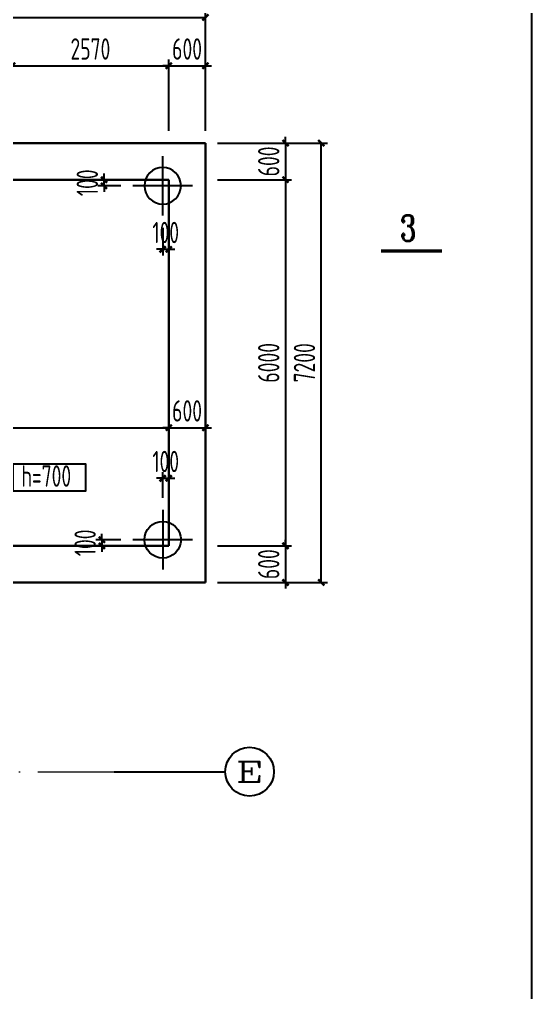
# Model space of a CAD drawing. Header units: millimetres. Extents: x -897614 to 191467, y -439928 to 101803.
# Drawn here: x -374717 to -366323, y -177593 to -161648 of the extents above; entities that cross this region are included whole.
import ezdxf
from ezdxf.enums import TextEntityAlignment as Align

# ---------------------------------------------------------------- set-up
doc = ezdxf.new("R2010")
doc.units = ezdxf.units.MM
doc.header["$LTSCALE"] = 1000
doc.linetypes.add('ACAD_ISO04W100', pattern=[30, 24, -3, 0, -3])
for name, color, linetype in [('AXIS', 3, 'Continuous'), ('DIM_LEAD', 3, 'Continuous'), ('DIM_SYMB', 3, 'Continuous'), ('JG_TEXT', 7, 'Continuous'), ('ZH', 7, 'Continuous')]:
    doc.layers.add(name, color=color, linetype=linetype)
for name, color, linetype, lineweight in [('AXIS_TEXT', 7, 'Continuous', 18), ('DOTE', 8, 'ACAD_ISO04W100', 9), ('WALL', 6, 'Continuous', 30)]:
    doc.layers.add(name, color=color, linetype=linetype, lineweight=lineweight)
doc.layers.add('DY', color=1, linetype='Continuous', plot=False)
doc.styles.add('_TCH_AXIS', font='COMPLEX', dxfattribs={"bigfont": 'GBCBIG'})
doc.styles.add('_TCH_LABEL', font='COMPLEX', dxfattribs={"bigfont": 'GBCBIG'})
doc.styles.add('COMPLEX', font='COMPLEX')
doc.styles.add('TSSD', font='tssdeng.shx', dxfattribs={"width": 0.7, "bigfont": 'tssdchn.shx'})
doc.dimstyles.new('TSD', dxfattribs={"dimtxt": 350, "dimasz": 100, "dimexe": 100, "dimexo": 200, "dimgap": 100, "dimtad": 1, "dimdec": 0, "dimzin": 0, "dimdsep": 46, "dimtxsty": 'TSSD', "dimblk": 'ARCHTICK', "dimcen": 0.09, "dimclrt": 7, "dimazin": 2, "dimtfac": 1, "dimtdec": 0, "dimtix": 1, "dimtmove": 2, "dimatfit": 3, "dimfxl": 0, "dimtolj": 1, "dimtzin": 0, "dimarcsym": 0})

# ---------------------------------------------------------------- blocks, each defined once
blk = doc.blocks.new('_ArchTick')
at = {"color": 0, "linetype": 'ByBlock', "const_width": 0.4}
blk.add_lwpolyline([(-0.5, -0.5), (0.5, 0.5)], dxfattribs=at)
blk = doc.blocks.new('*D1200')
at = {"layer": 'Defpoints', "color": 0, "transparency": 16777216}
for p in [(-371669, -162407), (-372269, -163674, 0), (-371669, -163674, 0)]:
    blk.add_point(p, dxfattribs=at)
at = {"layer": 'DIM_LEAD', "color": 0, "lineweight": -2, "transparency": 16777216}
for p, q in [((-372269, -163474), (-372269, -162307)), ((-371669, -163474), (-371669, -162307)), ((-372269, -162407), (-372369, -162407)), ((-372269, -162407), (-371669, -162407)), ((-371669, -162407), (-371569, -162407))]:
    blk.add_line(p, q, dxfattribs=at)
at = {"layer": 'DIM_LEAD', "color": 0, "lineweight": -2, "transparency": 16777216, "xscale": 100, "yscale": 100, "zscale": 100}
blk.add_blockref('_ArchTick', (-372269, -162407), dxfattribs=at)
at = {"layer": 'DIM_LEAD', "color": 0, "lineweight": -2, "transparency": 16777216, "xscale": 100, "yscale": 100, "zscale": 100, "rotation": 180}
blk.add_blockref('_ArchTick', (-371669, -162407), dxfattribs=at)
at = {"layer": 'DIM_LEAD', "color": 7, "transparency": 16777216, "insert": (-371969, -162132), "char_height": 350, "attachment_point": 5, "style": 'TSSD'}
blk.add_mtext('\\A1;600', dxfattribs=at)
blk = doc.blocks.new('*D1207')
at = {"layer": 'Defpoints', "color": 0, "transparency": 16777216}
for p in [(-371669, -161615), (-371669, -163674, 0), (-429959, -164074, 0)]:
    blk.add_point(p, dxfattribs=at)
at = {"layer": 'DIM_LEAD', "color": 0, "lineweight": -2, "transparency": 16777216}
for p, q in [((-429959, -163874), (-429959, -161515)), ((-371669, -163474), (-371669, -161515)), ((-429959, -161615), (-371669, -161615))]:
    blk.add_line(p, q, dxfattribs=at)
at = {"layer": 'DIM_LEAD', "color": 0, "lineweight": -2, "transparency": 16777216, "xscale": 100, "yscale": 100, "zscale": 100, "rotation": 180}
blk.add_blockref('_ArchTick', (-429959, -161615), dxfattribs=at)
at = {"layer": 'DIM_LEAD', "color": 0, "lineweight": -2, "transparency": 16777216, "xscale": 100, "yscale": 100, "zscale": 100}
blk.add_blockref('_ArchTick', (-371669, -161615), dxfattribs=at)
at = {"layer": 'DIM_LEAD', "color": 7, "transparency": 16777216, "insert": (-400814, -161340), "char_height": 350, "attachment_point": 5, "style": 'TSSD'}
blk.add_mtext('\\A1;58290', dxfattribs=at)
blk = doc.blocks.new('*D1208')
at = {"layer": 'Defpoints', "color": 0, "transparency": 16777216}
for p in [(-371669, -163674, 0), (-371669, -164274, 0), (-370356, -164274)]:
    blk.add_point(p, dxfattribs=at)
at = {"layer": 'DIM_LEAD', "color": 0, "lineweight": -2, "transparency": 16777216}
for p, q in [((-370356, -163674), (-370356, -163574)), ((-371469, -163674), (-370256, -163674)), ((-370356, -163674), (-370356, -164274)), ((-371469, -164274), (-370256, -164274)), ((-370356, -164274), (-370356, -164374))]:
    blk.add_line(p, q, dxfattribs=at)
at = {"layer": 'DIM_LEAD', "color": 0, "lineweight": -2, "transparency": 16777216, "xscale": 100, "yscale": 100, "zscale": 100}
for p, rotation in [((-370356, -163674), 270), ((-370356, -164274), 90)]:
    blk.add_blockref('_ArchTick', p, dxfattribs=dict(at, rotation=rotation))
at = {"layer": 'DIM_LEAD', "color": 7, "transparency": 16777216, "insert": (-370631, -163974), "char_height": 350, "attachment_point": 5, "rotation": 90, "style": 'TSSD'}
blk.add_mtext('\\A1;600', dxfattribs=at)
blk = doc.blocks.new('*D1209')
at = {"layer": 'Defpoints', "color": 0, "transparency": 16777216}
for p in [(-371669, -164274, 0), (-371669, -170274, 0), (-370356, -170274)]:
    blk.add_point(p, dxfattribs=at)
at = {"layer": 'DIM_LEAD', "color": 0, "lineweight": -2, "transparency": 16777216}
for p, q in [((-371469, -164274), (-370256, -164274)), ((-370356, -164274), (-370356, -170274)), ((-371469, -170274), (-370256, -170274))]:
    blk.add_line(p, q, dxfattribs=at)
at = {"layer": 'DIM_LEAD', "color": 0, "lineweight": -2, "transparency": 16777216, "xscale": 100, "yscale": 100, "zscale": 100}
for p, rotation in [((-370356, -164274), 90), ((-370356, -170274), 270)]:
    blk.add_blockref('_ArchTick', p, dxfattribs=dict(at, rotation=rotation))
at = {"layer": 'DIM_LEAD', "color": 7, "transparency": 16777216, "insert": (-370631, -167274), "char_height": 350, "attachment_point": 5, "rotation": 90, "style": 'TSSD'}
blk.add_mtext('\\A1;6000', dxfattribs=at)
blk = doc.blocks.new('*D1210')
at = {"layer": 'Defpoints', "color": 0, "transparency": 16777216}
for p in [(-371669, -170274, 0), (-371669, -170874, 0), (-370356, -170874)]:
    blk.add_point(p, dxfattribs=at)
at = {"layer": 'DIM_LEAD', "color": 0, "lineweight": -2, "transparency": 16777216}
for p, q in [((-371469, -170274), (-370256, -170274)), ((-370356, -170274), (-370356, -170174)), ((-370356, -170274), (-370356, -170874)), ((-371469, -170874), (-370256, -170874)), ((-370356, -170874), (-370356, -170974))]:
    blk.add_line(p, q, dxfattribs=at)
at = {"layer": 'DIM_LEAD', "color": 0, "lineweight": -2, "transparency": 16777216, "xscale": 100, "yscale": 100, "zscale": 100}
for p, rotation in [((-370356, -170274), 270), ((-370356, -170874), 90)]:
    blk.add_blockref('_ArchTick', p, dxfattribs=dict(at, rotation=rotation))
at = {"layer": 'DIM_LEAD', "color": 7, "transparency": 16777216, "insert": (-370631, -170574), "char_height": 350, "attachment_point": 5, "rotation": 90, "style": 'TSSD'}
blk.add_mtext('\\A1;600', dxfattribs=at)
blk = doc.blocks.new('*D1211')
at = {"layer": 'Defpoints', "color": 0, "transparency": 16777216}
for p in [(-371669, -163674, 0), (-369770, -163674), (-371669, -170874, 0)]:
    blk.add_point(p, dxfattribs=at)
at = {"layer": 'DIM_LEAD', "color": 0, "lineweight": -2, "transparency": 16777216}
for p, q in [((-371469, -163674), (-369670, -163674)), ((-369770, -170874), (-369770, -163674)), ((-371469, -170874), (-369670, -170874))]:
    blk.add_line(p, q, dxfattribs=at)
at = {"layer": 'DIM_LEAD', "color": 0, "lineweight": -2, "transparency": 16777216, "xscale": 100, "yscale": 100, "zscale": 100}
for p, rotation in [((-369770, -163674), 90), ((-369770, -170874), 270)]:
    blk.add_blockref('_ArchTick', p, dxfattribs=dict(at, rotation=rotation))
at = {"layer": 'DIM_LEAD', "color": 7, "transparency": 16777216, "insert": (-370045, -167274), "char_height": 350, "attachment_point": 5, "rotation": 90, "style": 'TSSD'}
blk.add_mtext('\\A1;7200', dxfattribs=at)
blk = doc.blocks.new('*D1212')
at = {"layer": 'Defpoints', "color": 0, "transparency": 16777216}
for p in [(-372269, -162407), (-374839, -163674), (-372269, -163674, 0)]:
    blk.add_point(p, dxfattribs=at)
at = {"layer": 'DIM_LEAD', "color": 0, "lineweight": -2, "transparency": 16777216}
for p, q in [((-374839, -163474), (-374839, -162307)), ((-372269, -163474), (-372269, -162307)), ((-374839, -162407), (-372269, -162407))]:
    blk.add_line(p, q, dxfattribs=at)
at = {"layer": 'DIM_LEAD', "color": 0, "lineweight": -2, "transparency": 16777216, "xscale": 100, "yscale": 100, "zscale": 100, "rotation": 180}
blk.add_blockref('_ArchTick', (-374839, -162407), dxfattribs=at)
at = {"layer": 'DIM_LEAD', "color": 0, "lineweight": -2, "transparency": 16777216, "xscale": 100, "yscale": 100, "zscale": 100}
blk.add_blockref('_ArchTick', (-372269, -162407), dxfattribs=at)
at = {"layer": 'DIM_LEAD', "color": 7, "transparency": 16777216, "insert": (-373554, -162132), "char_height": 350, "attachment_point": 5, "style": 'TSSD'}
blk.add_mtext('\\A1;2570', dxfattribs=at)
blk = doc.blocks.new('*D1366')
at = {"layer": 'Defpoints', "color": 0, "transparency": 16777216}
for p in [(-372269, -168337), (-380089, -170274, 0), (-372269, -170274, 0)]:
    blk.add_point(p, dxfattribs=at)
at = {"layer": 'DIM_LEAD', "color": 0, "lineweight": -2, "transparency": 16777216}
for p, q in [((-380089, -168587), (-380089, -168237)), ((-380089, -168337), (-372269, -168337)), ((-372269, -168587), (-372269, -168237))]:
    blk.add_line(p, q, dxfattribs=at)
at = {"layer": 'DIM_LEAD', "color": 0, "lineweight": -2, "transparency": 16777216, "xscale": 100, "yscale": 100, "zscale": 100, "rotation": 180}
blk.add_blockref('_ArchTick', (-380089, -168337), dxfattribs=at)
at = {"layer": 'DIM_LEAD', "color": 0, "lineweight": -2, "transparency": 16777216, "xscale": 100, "yscale": 100, "zscale": 100}
blk.add_blockref('_ArchTick', (-372269, -168337), dxfattribs=at)
at = {"layer": 'DIM_LEAD', "color": 7, "transparency": 16777216, "insert": (-376179, -168062), "char_height": 350, "attachment_point": 5, "style": 'TSSD'}
blk.add_mtext('\\A1;7820', dxfattribs=at)
blk = doc.blocks.new('*D1367')
at = {"layer": 'Defpoints', "color": 0, "transparency": 16777216}
for p in [(-371669, -168337), (-372269, -170274, 0), (-371669, -170274, 0)]:
    blk.add_point(p, dxfattribs=at)
at = {"layer": 'DIM_LEAD', "color": 0, "lineweight": -2, "transparency": 16777216}
for p, q in [((-372269, -168337), (-372369, -168337)), ((-372269, -168587), (-372269, -168237)), ((-372269, -168337), (-371669, -168337)), ((-371669, -168587), (-371669, -168237)), ((-371669, -168337), (-371569, -168337))]:
    blk.add_line(p, q, dxfattribs=at)
at = {"layer": 'DIM_LEAD', "color": 0, "lineweight": -2, "transparency": 16777216, "xscale": 100, "yscale": 100, "zscale": 100}
blk.add_blockref('_ArchTick', (-372269, -168337), dxfattribs=at)
at = {"layer": 'DIM_LEAD', "color": 0, "lineweight": -2, "transparency": 16777216, "xscale": 100, "yscale": 100, "zscale": 100, "rotation": 180}
blk.add_blockref('_ArchTick', (-371669, -168337), dxfattribs=at)
at = {"layer": 'DIM_LEAD', "color": 7, "transparency": 16777216, "insert": (-371969, -168062), "char_height": 350, "attachment_point": 5, "style": 'TSSD'}
blk.add_mtext('\\A1;600', dxfattribs=at)
blk = doc.blocks.new('_axiso')
blk.add_circle((0, 0), 0.5)
at = {"layer": 'AXIS_TEXT', "style": 'COMPLEX', "width": 1.041667}
blk.add_attdef('A', text='', height=0.56, dxfattribs=at).set_placement((-0.25, -0.28), (0.25, -0.28), align=Align.FIT)
blk = doc.blocks.new('A$C74342322')
at = {"layer": 'ZH'}
for p, q in [((0, -488), (0, 488)), ((-488, 0), (488, 0))]:
    blk.add_line(p, q, dxfattribs=at)
blk.add_circle((0, 0), 300, dxfattribs=at)
blk = doc.blocks.new('*D1185')
at = {"layer": 'Defpoints', "color": 0, "transparency": 16777216}
for p in [(-372369, -164862, 0), (-372269, -164862, 0), (-372269, -165414)]:
    blk.add_point(p, dxfattribs=at)
at = {"layer": 'DIM_LEAD', "color": 0, "lineweight": -2, "transparency": 16777216}
for p, q in [((-372369, -165062), (-372369, -165514)), ((-372269, -165062), (-372269, -165514)), ((-372369, -165414), (-372469, -165414)), ((-372369, -165414), (-372269, -165414)), ((-372269, -165414), (-372169, -165414))]:
    blk.add_line(p, q, dxfattribs=at)
at = {"layer": 'DIM_LEAD', "color": 0, "lineweight": -2, "transparency": 16777216, "xscale": 100, "yscale": 100, "zscale": 100}
blk.add_blockref('_ArchTick', (-372369, -165414), dxfattribs=at)
at = {"layer": 'DIM_LEAD', "color": 0, "lineweight": -2, "transparency": 16777216, "xscale": 100, "yscale": 100, "zscale": 100, "rotation": 180}
blk.add_blockref('_ArchTick', (-372269, -165414), dxfattribs=at)
at = {"layer": 'DIM_LEAD', "color": 7, "transparency": 16777216, "insert": (-372319, -165139), "char_height": 350, "attachment_point": 5, "style": 'TSSD'}
blk.add_mtext('\\A1;100', dxfattribs=at)
blk = doc.blocks.new('*D1186')
at = {"layer": 'Defpoints', "color": 0, "transparency": 16777216}
for p in [(-373330, -164274), (-372857, -164274, 0), (-372857, -164374, 0)]:
    blk.add_point(p, dxfattribs=at)
at = {"layer": 'DIM_LEAD', "color": 0, "lineweight": -2, "transparency": 16777216}
for p, q in [((-373330, -164274), (-373330, -164174)), ((-373057, -164274), (-373430, -164274)), ((-373057, -164374), (-373430, -164374)), ((-373330, -164374), (-373330, -164274)), ((-373330, -164374), (-373330, -164474))]:
    blk.add_line(p, q, dxfattribs=at)
at = {"layer": 'DIM_LEAD', "color": 0, "lineweight": -2, "transparency": 16777216, "xscale": 100, "yscale": 100, "zscale": 100}
for p, rotation in [((-373330, -164274), 270), ((-373330, -164374), 90)]:
    blk.add_blockref('_ArchTick', p, dxfattribs=dict(at, rotation=rotation))
at = {"layer": 'DIM_LEAD', "color": 7, "transparency": 16777216, "insert": (-373605, -164324), "char_height": 350, "attachment_point": 5, "rotation": 90, "style": 'TSSD'}
blk.add_mtext('\\A1;100', dxfattribs=at)
blk = doc.blocks.new('*D1187')
at = {"layer": 'Defpoints', "color": 0, "transparency": 16777216}
for p in [(-372269, -169166), (-372369, -169685, 0), (-372269, -169685, 0)]:
    blk.add_point(p, dxfattribs=at)
at = {"layer": 'DIM_LEAD', "color": 0, "lineweight": -2, "transparency": 16777216}
for p, q in [((-372369, -169166), (-372469, -169166)), ((-372369, -169485), (-372369, -169066)), ((-372369, -169166), (-372269, -169166)), ((-372269, -169485), (-372269, -169066)), ((-372269, -169166), (-372169, -169166))]:
    blk.add_line(p, q, dxfattribs=at)
at = {"layer": 'DIM_LEAD', "color": 0, "lineweight": -2, "transparency": 16777216, "xscale": 100, "yscale": 100, "zscale": 100}
blk.add_blockref('_ArchTick', (-372369, -169166), dxfattribs=at)
at = {"layer": 'DIM_LEAD', "color": 0, "lineweight": -2, "transparency": 16777216, "xscale": 100, "yscale": 100, "zscale": 100, "rotation": 180}
blk.add_blockref('_ArchTick', (-372269, -169166), dxfattribs=at)
at = {"layer": 'DIM_LEAD', "color": 7, "transparency": 16777216, "insert": (-372319, -168891), "char_height": 350, "attachment_point": 5, "style": 'TSSD'}
blk.add_mtext('\\A1;100', dxfattribs=at)
blk = doc.blocks.new('*D1188')
at = {"layer": 'Defpoints', "color": 0, "transparency": 16777216}
for p in [(-373365, -170274), (-372857, -170174, 0), (-372857, -170274, 0)]:
    blk.add_point(p, dxfattribs=at)
at = {"layer": 'DIM_LEAD', "color": 0, "lineweight": -2, "transparency": 16777216}
for p, q in [((-373365, -170174), (-373365, -170074)), ((-373057, -170174), (-373465, -170174)), ((-373057, -170274), (-373465, -170274)), ((-373365, -170174), (-373365, -170274)), ((-373365, -170274), (-373365, -170374))]:
    blk.add_line(p, q, dxfattribs=at)
at = {"layer": 'DIM_LEAD', "color": 0, "lineweight": -2, "transparency": 16777216, "xscale": 100, "yscale": 100, "zscale": 100}
for p, rotation in [((-373365, -170174), 270), ((-373365, -170274), 90)]:
    blk.add_blockref('_ArchTick', p, dxfattribs=dict(at, rotation=rotation))
at = {"layer": 'DIM_LEAD', "color": 7, "transparency": 16777216, "insert": (-373640, -170224), "char_height": 350, "attachment_point": 5, "rotation": 90, "style": 'TSSD'}
blk.add_mtext('\\A1;100', dxfattribs=at)

msp = doc.modelspace()

# ---------------------------------------------------------------- linework, layer by layer
at = {"layer": 'AXIS'}
msp.add_line((-373164.53618, -173973.63591, 0), (-371344.68622, -173973.63591, 0), dxfattribs=at)
at = {"layer": 'DIM_SYMB', "const_width": 50}
msp.add_lwpolyline([(-368791.68405, -165441.97294), (-367791.68405, -165441.97294)], dxfattribs=at)
at = {"layer": 'DOTE', "ltscale": 0.1}
msp.add_line((-431418.08005, -173973.63591, 0), (-373115.74705, -173973.63591, 0), dxfattribs=at)
at = {"layer": 'DY'}
msp.add_lwpolyline([(-366322.80596, -194226.42591), (-440572.80596, -194226.42591), (-440572.80596, -152226.42591), (-366322.80596, -152226.42591)], close=True, dxfattribs=at)
at = {"layer": 'JG_TEXT'}
msp.add_lwpolyline([(-374818.09861, -168930.75009), (-373634.55928, -168930.75009), (-373634.55928, -169376.2658), (-374818.09861, -169376.2658)], close=True, dxfattribs=at)
at = {"layer": 'WALL'}
for p, q in [((-371668.86146, -163673.65794, 0), (-371668.86162, -170873.63592, 0)), ((-396989.34808, -164273.65752, 0), (-372268.86147, -164273.65793, 0)), ((-372268.86147, -164273.65792, 0), (-372268.86161, -170273.63592, 0)), ((-380089.36135, -170273.63592, 0), (-372268.86161, -170273.63592, 0)), ((-380089.36135, -170873.63592, 0), (-371668.86162, -170873.63592, 0))]:
    msp.add_line(p, q, dxfattribs=at)
at = {"layer": 'WALL', "elevation": 0}
msp.add_lwpolyline([(-371668.86146, -163673.65794), (-412559.31293, -163673.65716), (-412559.31293, -164073.63591)], dxfattribs=at)

# ---------------------------------------------------------------- block references
at = {"layer": 'AXIS'}
ref = msp.add_blockref('_axiso', (-370944.68622, -173973.63591, 0), dxfattribs=dict(at, xscale=800, yscale=800, zscale=800))
ref.add_attrib('A', 'E', dxfattribs={"layer": 'AXIS_TEXT', "ltscale": 10, "height": 328.44549, "style": '_TCH_AXIS', "width": 1.8125}).set_placement((-371171.47002, -174137.85866, 0), (-370717.90243, -174137.85866, 0), align=Align.FIT)
at = {"layer": 'DOTE', "xscale": -1}
msp.add_blockref('A$C74342322', (-372368.86147, -164373.63683, 0), dxfattribs=at)
at = {"layer": 'DOTE', "rotation": 180}
msp.add_blockref('A$C74342322', (-372368.86147, -170173.65701, 0), dxfattribs=at)

# ---------------------------------------------------------------- texts
at = {"layer": 'DIM_SYMB', "style": '_TCH_LABEL', "width": 0.705882}
msp.add_text('3', height=425, dxfattribs=at).set_placement((-368475.82736, -165278.80035))
at = {"layer": 'JG_TEXT', "style": 'TSSD', "width": 0.7}
msp.add_text('h=700', height=350, dxfattribs=at).set_placement((-374684.14093, -169304.79189))

# ---------------------------------------------------------------- dimensions: what is measured, and where the dimension line sits
at = {"layer": 'DIM_LEAD'}
for base, p1, p2, picture, middle in [((-371668.86146, -161615.01445), (-429959.31293, -164073.63591, 0), (-371668.86146, -163673.65881, 0), '*D1207', (-400814.08719, -161340.01445)), ((-372268.86147, -162406.64323), (-374838.84612, -163673.65789), (-372268.86147, -163673.65793, 0), '*D1212', (-373553.8538, -162131.64323)), ((-371668.86146, -162406.64323), (-372268.86147, -163673.65793, 0), (-371668.86146, -163673.65794, 0), '*D1200', (-371968.86146, -162131.64323))]:
    dim = msp.add_linear_dim(base=base, p1=p1, p2=p2, dimstyle='TSD', dxfattribs=at)
    dim.commit()
    dim.dimension.update_dxf_attribs({"geometry": picture, "text_midpoint": middle})
for base, p1, p2, picture, middle in [((-370356.39871, -164273.65794), (-371668.86146, -163673.65881, 0), (-371668.86147, -164273.65794, 0), '*D1208', (-370631.39871, -163973.65838)), ((-369770.46558, -163673.65881), (-371668.86161, -170873.63592, 0), (-371668.86146, -163673.65881, 0), '*D1211', (-370045.46558, -167273.64737)), ((-370356.39873, -170273.63592), (-371668.86147, -164273.65794, 0), (-371668.86161, -170273.63592, 0), '*D1209', (-370631.39873, -167273.64693)), ((-370356.39871, -170873.63592), (-371668.86161, -170273.63592, 0), (-371668.86161, -170873.63592, 0), '*D1210', (-370631.39871, -170573.63592))]:
    dim = msp.add_linear_dim(base=base, p1=p1, p2=p2, angle=90, dimstyle='TSD', dxfattribs=at)
    dim.commit()
    dim.dimension.update_dxf_attribs({"geometry": picture, "text_midpoint": middle})
for base, p1, p2, picture, middle in [((-373330.10876, -164273.65792), (-372857.34986, -164373.63683, 0), (-372857.34986, -164273.65792, 0), '*D1186', (-373605.10876, -164323.64737)), ((-373365.22805, -170273.63592), (-372857.34986, -170173.65701, 0), (-372857.34986, -170273.63592, 0), '*D1188', (-373640.22805, -170223.64646))]:
    dim = msp.add_linear_dim(base=base, p1=p1, p2=p2, angle=90, dimstyle='TSD', override={"dimfxl": 250}, dxfattribs=at)
    dim.commit()
    dim.dimension.update_dxf_attribs({"geometry": picture, "text_midpoint": middle})
for base, p1, p2, override, picture, middle in [((-372268.86148, -165413.63462), (-372368.86147, -164862.12522, 0), (-372268.86148, -164862.12522, 0), {"dimfxl": 250}, '*D1185', (-372318.86148, -165138.63462)), ((-372268.86161, -168336.72475), (-380088.84614, -170273.63592, 0), (-372268.86161, -170273.63592, 0), {"dimfxl": 250, "dimfxlon": 1}, '*D1366', (-376178.85387, -168061.72475)), ((-371668.86161, -168336.72475), (-372268.86161, -170273.63592, 0), (-371668.86161, -170273.63592, 0), {"dimfxl": 250, "dimfxlon": 1}, '*D1367', (-371968.86161, -168061.72475)), ((-372268.86159, -169166.37434), (-372368.86147, -169685.16862, 0), (-372268.86159, -169685.16862, 0), {"dimfxl": 250}, '*D1187', (-372318.86153, -168891.37434))]:
    dim = msp.add_linear_dim(base=base, p1=p1, p2=p2, dimstyle='TSD', override=override, dxfattribs=at)
    dim.commit()
    dim.dimension.update_dxf_attribs({"geometry": picture, "text_midpoint": middle})

doc.saveas('drawing.dxf')
